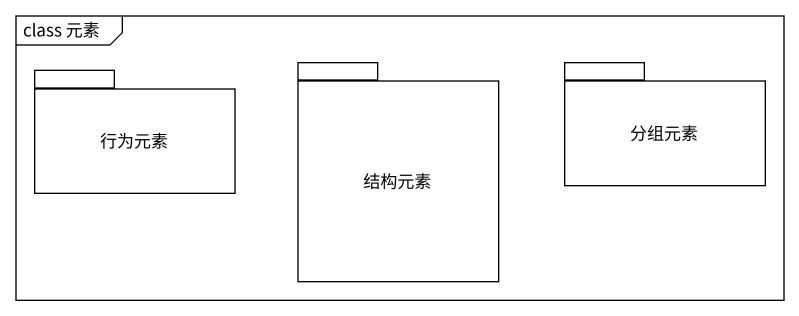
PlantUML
@startuml
mainframe class 元素
package 行为元素 {
}
package 结构元素 {
}
package 分组元素 {
}
@enduml
